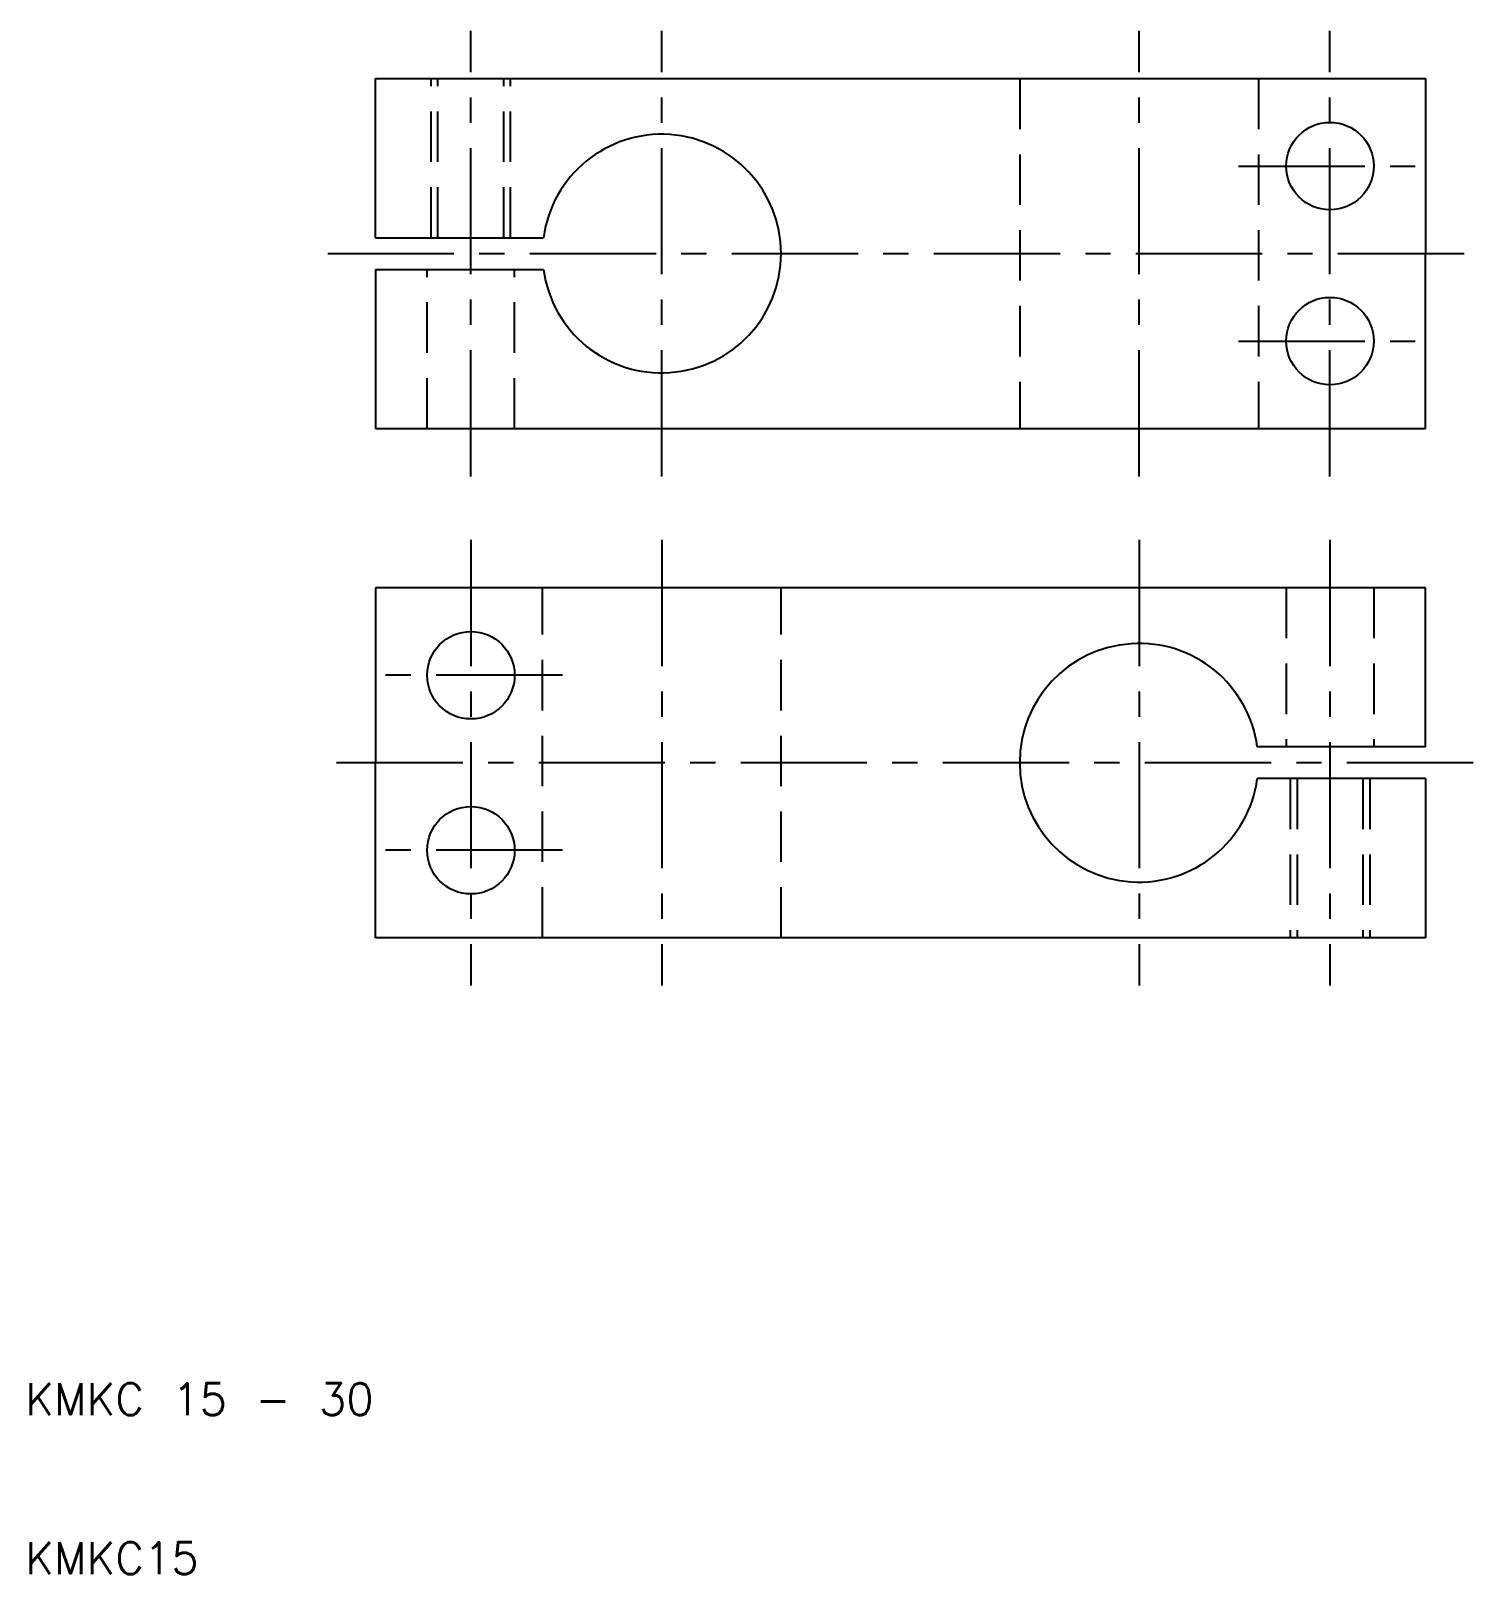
# Model space of a CAD drawing. Extents: x 10.3 to 101, y 10 to 107.
import ezdxf

# ---------------------------------------------------------------- set-up
doc = ezdxf.new("R2010")
doc.units = 0
doc.header["$LTSCALE"] = 0.25
doc.linetypes.add('CENTER', pattern=[50.8, 31.75, -6.35, 6.35, -6.35])
doc.linetypes.add('DASHED', pattern=[19.05, 12.7, -6.35])
doc.layers.get('0').update_dxf_attribs({"linetype": 'CONTINUOUS'})
doc.layers.add('CENTER', color=1, linetype='CENTER')
doc.styles.get("Standard").update_dxf_attribs({"font": 'txt.shx', "bigfont": 'extfont.shx'})

msp = doc.modelspace()

# ---------------------------------------------------------------- linework, layer by layer
for p, q in [((32, 104), (98, 104)), ((32, 94), (32, 104)), ((98, 104), (98, 93)), ((32, 94), (42.567, 94)), ((98, 82), (98, 93)), ((32, 92), (32, 82)), ((32, 92), (42.567, 92)), ((32, 82), (98, 82)), ((98, 72), (32, 72)), ((32, 72), (32, 61)), ((98, 62), (98, 72)), ((98, 62), (87.433, 62)), ((32, 50), (32, 61)), ((98, 60), (87.433, 60)), ((98, 60), (98, 50)), ((98, 50), (32, 50))]:
    msp.add_line(p, q)
at = {"color": 3, "linetype": 'DASHED'}
for p, q in [((35.5, 94), (35.5, 104)), ((35.933, 94), (35.933, 104)), ((40.067, 94), (40.067, 104)), ((40.5, 94), (40.5, 104)), ((72.5, 104), (72.5, 82)), ((87.5, 104), (87.5, 82)), ((35.25, 82), (35.25, 92)), ((40.75, 82), (40.75, 92)), ((42.5, 50), (42.5, 72)), ((57.5, 50), (57.5, 72)), ((89.25, 72), (89.25, 62)), ((94.75, 72), (94.75, 62)), ((89.5, 60), (89.5, 50)), ((89.933, 60), (89.933, 50)), ((94.067, 60), (94.067, 50)), ((94.5, 60), (94.5, 50))]:
    msp.add_line(p, q, dxfattribs=at)
for centre in [(92, 98.5), (92, 87.5), (38, 66.5), (38, 55.5)]:
    msp.add_circle(centre, 2.75)
for centre, start, end in [((50, 93), 187.66226, 172.33774), ((80, 61), 7.66226, 352.33774)]:
    msp.add_arc(centre, 7.5, start, end)
at = {"layer": 'CENTER', "color": 1, "linetype": 'CENTER'}
for p, q in [((38, 79), (38, 107)), ((50, 79), (50, 107)), ((80, 79), (80, 107)), ((92, 79), (92, 107)), ((86.25, 98.5), (97.75, 98.5)), ((29, 93), (101, 93)), ((86.25, 87.5), (97.75, 87.5)), ((38, 75), (38, 47)), ((50, 75), (50, 47)), ((80, 75), (80, 47)), ((92, 75), (92, 47)), ((43.75, 66.5), (32.25, 66.5)), ((101, 61), (29, 61)), ((43.75, 55.5), (32.25, 55.5))]:
    msp.add_line(p, q, dxfattribs=at)

# ---------------------------------------------------------------- texts
for s, p in [('KMKC 15 - 30', (10, 20)), ('KMKC15', (10, 10))]:
    msp.add_text(s, height=2).set_placement(p)

doc.saveas('drawing.dxf')
